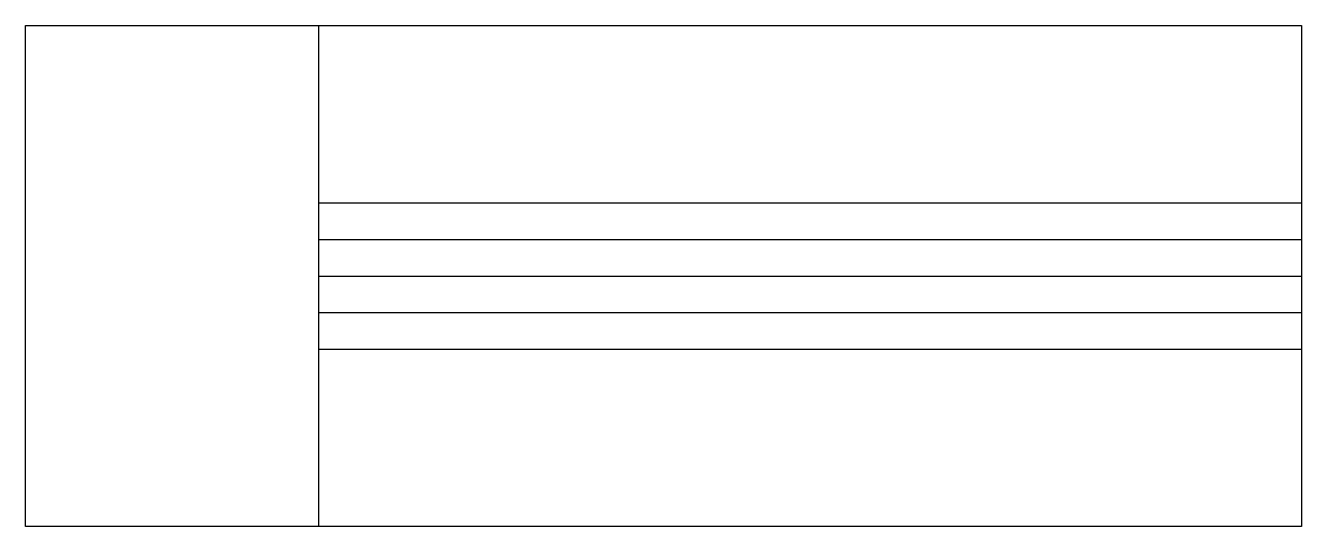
# Model space of a CAD drawing. Header units: inches. Extents: x 9636 to 21597, y -10243 to 557.
# Drawn here: x 20635.1 to 21053.1, y -1035.4 to -871.4 of the extents above; entities that cross this region are included whole.
import ezdxf

# ---------------------------------------------------------------- set-up
doc = ezdxf.new("R2010")
doc.units = ezdxf.units.IN
doc.header["$MEASUREMENT"] = 0

msp = doc.modelspace()

# ---------------------------------------------------------------- linework, layer by layer
msp.add_line((20731.13, -871.42), (20731.13, -1035.42))
at = {"color": 41, "true_color": 0xf4ee51}
for p, q in [((20731.13, -929.42), (21053.13, -929.42)), ((20731.13, -941.42), (21053.13, -941.42)), ((20731.13, -953.42), (21053.13, -953.42)), ((20731.13, -965.42), (21053.13, -965.42)), ((20731.13, -977.42), (21053.13, -977.42))]:
    msp.add_line(p, q, dxfattribs=at)
msp.add_lwpolyline([(20635.13, -871.42), (21053.13, -871.42), (21053.13, -1035.42), (20635.13, -1035.42)], close=True)

doc.saveas('drawing.dxf')
